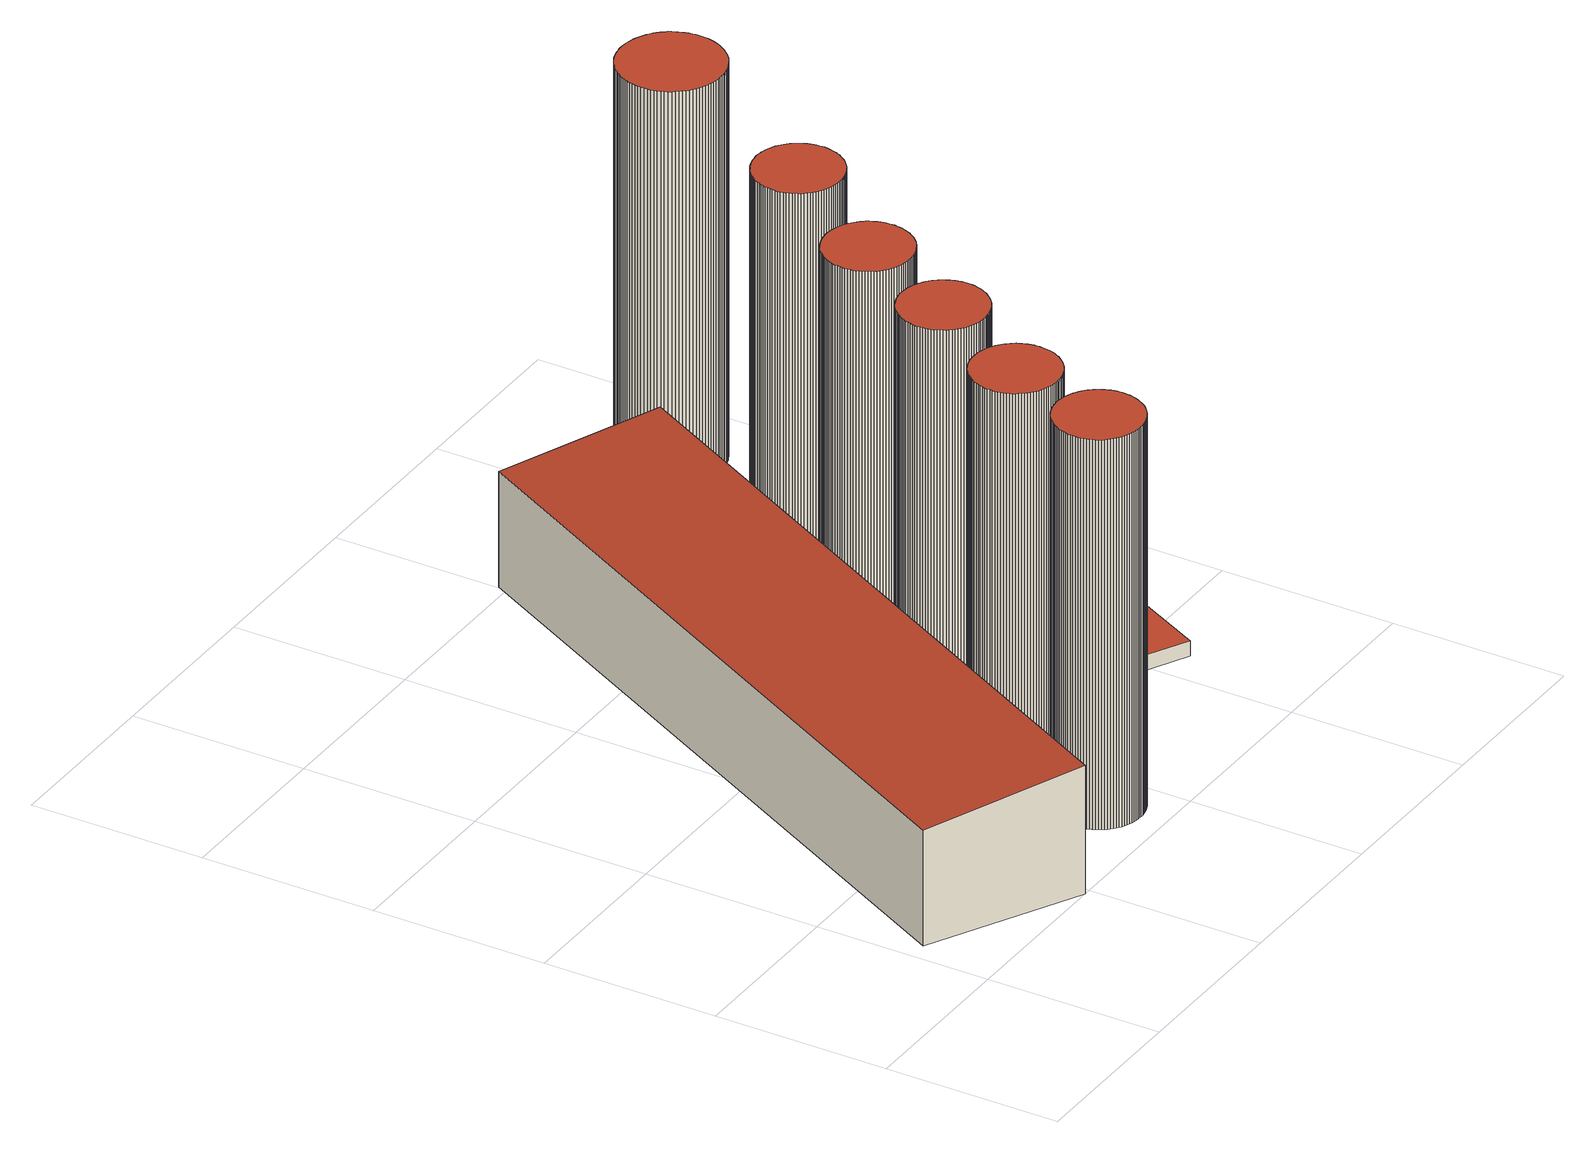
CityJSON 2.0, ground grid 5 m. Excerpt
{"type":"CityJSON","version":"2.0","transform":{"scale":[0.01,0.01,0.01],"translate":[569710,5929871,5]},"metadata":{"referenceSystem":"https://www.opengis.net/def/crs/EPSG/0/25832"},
"CityObjects":{
"building1":{"type":"Building","attributes":{"Grundfläche 2D":"4.664071","Grundhöhe NN":"5.638"},"geometry":[{"type":"Solid","lod":"3","boundaries":[[[[0,1,2,3,4,5,6,7,8,9,10,11,12,13,14,15,16,17,18,19,20,21,22,23,24,25,26,27,28,29,30,31,32,33,34,35,36,37,38,39,40,41,42,43,44,45,46,47,48,49,50,51,52,53,54,55,56,57,58,59,60,61,62,63,64,65,66,67,68,69,70,71,72,73,74,75,76,77,78,79,80,81,82,83,84,85,86,87,88,89,90,91,92,93,94,95,96,97,98,99,100]],[[101,102,8,7]],[[102,103,9,8]],[[103,104,10,9]],[[104,105,11,10]],[[106,101,7,6]],[[107,108,100,99]],[[108,109,0,100]],[[109,110,1,0]],[[110,111,2,1]],[[111,112,3,2]],[[112,113,4,3]],[[113,114,5,4]],[[114,106,6,5]],[[105,115,12,11]],[[115,116,13,12]],[[116,117,14,13]],[[117,118,15,14]],[[118,119,16,15]],[[119,120,17,16]],[[120,121,18,17]],[[121,122,19,18]],[[122,123,20,19]],[[123,124,21,20]],[[124,125,22,21]],[[125,126,23,22]],[[126,127,24,23]],[[127,128,25,24]],[[128,129,26,25]],[[129,130,27,26]],[[130,131,28,27]],[[131,132,29,28]],[[132,133,30,29]],[[133,134,31,30]],[[134,135,32,31]],[[135,136,33,32]],[[136,137,34,33]],[[137,138,35,34]],[[138,139,36,35]],[[139,140,37,36]],[[140,141,38,37]],[[141,142,39,38]],[[142,143,40,39]],[[143,144,41,40]],[[144,145,42,41]],[[145,146,43,42]],[[146,147,44,43]],[[147,148,45,44]],[[148,149,46,45]],[[149,150,47,46]],[[150,151,48,47]],[[151,152,49,48]],[[152,153,50,49]],[[153,154,51,50]],[[154,155,52,51]],[[155,156,53,52]],[[156,157,54,53]],[[157,158,55,54]],[[158,159,56,55]],[[159,160,57,56]],[[160,161,58,57]],[[161,162,59,58]],[[162,163,60,59]],[[163,164,61,60]],[[164,165,62,61]],[[165,166,63,62]],[[166,167,64,63]],[[167,168,65,64]],[[168,169,66,65]],[[169,170,67,66]],[[170,171,68,67]],[[171,172,69,68]],[[172,173,70,69]],[[173,174,71,70]],[[174,175,72,71]],[[175,176,73,72]],[[176,177,74,73]],[[177,178,75,74]],[[178,179,76,75]],[[179,180,77,76]],[[180,181,78,77]],[[181,182,79,78]],[[182,183,80,79]],[[183,184,81,80]],[[184,185,82,81]],[[185,186,83,82]],[[186,187,84,83]],[[187,188,85,84]],[[188,189,86,85]],[[189,190,87,86]],[[190,191,88,87]],[[191,192,89,88]],[[192,193,90,89]],[[193,194,91,90]],[[194,195,92,91]],[[195,196,93,92]],[[196,197,94,93]],[[197,198,95,94]],[[198,199,96,95]],[[199,200,97,96]],[[200,201,98,97]],[[201,107,99,98]],[[197,196,195,194,193,192,191,190,189,188,187,186,185,184,183,182,181,180,179,178,177,176,175,174,173,172,171,170,169,168,167,166,165,164,163,162,161,160,159,158,157,156,155,154,153,152,151,150,149,148,147,146,145,144,143,142,141,140,139,138,137,136,135,134,133,132,131,130,129,128,127,126,125,124,123,122,121,120,119,118,117,116,115,105,104,103,102,101,106,114,113,112,111,110,109,108,107,201,200,199,198]]]],"semantics":{"surfaces":[{"type":"RoofSurface"},{"type":"WallSurface"},{"type":"GroundSurface"}],"values":[[0,1,1,1,1,1,1,1,1,1,1,1,1,1,1,1,1,1,1,1,1,1,1,1,1,1,1,1,1,1,1,1,1,1,1,1,1,1,1,1,1,1,1,1,1,1,1,1,1,1,1,1,1,1,1,1,1,1,1,1,1,1,1,1,1,1,1,1,1,1,1,1,1,1,1,1,1,1,1,1,1,1,1,1,1,1,1,1,1,1,1,1,1,1,1,1,1,1,1,1,1,1,2]]}}]},
"building2":{"type":"Building","attributes":{"Grundfläche 2D":"97.409525","Grundhöhe NN":"5.496"},"geometry":[{"type":"Solid","lod":"3","boundaries":[[[[202,203,204,205]],[[206,207,205,204]],[[207,208,202,205]],[[208,209,203,202]],[[209,206,204,203]],[[209,208,207,206]]]],"semantics":{"surfaces":[{"type":"RoofSurface"},{"type":"WallSurface"},{"type":"GroundSurface"}],"values":[[0,1,1,1,1,2]]}}]},
"building3":{"type":"Building","attributes":{"Grundfläche 2D":"4.664536","Grundhöhe NN":"5.694"},"geometry":[{"type":"Solid","lod":"3","boundaries":[[[[210,211,212,213,214,215,216,217,218,219,220,221,222,223,224,225,226,227,228,229,230,231,232,233,234,235,236,237,238,239,240,241,242,243,244,245,246,247,248,249,250,251,252,253,254,255,256,257,258,259,260,261,262,263,264,265,266,267,268,269,270,271,272,273,274,275,276,277,278,279,280,281,282,283,284,285,286,287,288,289,290,291,292,293,294,295,296,297,298,299,300,301,302,303,304,305,306,307,308,309,310]],[[311,312,218,217]],[[312,313,219,218]],[[313,314,220,219]],[[314,315,221,220]],[[316,311,217,216]],[[317,318,310,309]],[[318,319,210,310]],[[319,320,211,210]],[[320,321,212,211]],[[321,322,213,212]],[[322,323,214,213]],[[323,324,215,214]],[[324,316,216,215]],[[315,325,222,221]],[[325,326,223,222]],[[326,327,224,223]],[[327,328,225,224]],[[328,329,226,225]],[[329,330,227,226]],[[330,331,228,227]],[[331,332,229,228]],[[332,333,230,229]],[[333,334,231,230]],[[334,335,232,231]],[[335,336,233,232]],[[336,337,234,233]],[[337,338,235,234]],[[338,339,236,235]],[[339,340,237,236]],[[340,341,238,237]],[[341,342,239,238]],[[342,343,240,239]],[[343,344,241,240]],[[344,345,242,241]],[[345,346,243,242]],[[346,347,244,243]],[[347,348,245,244]],[[348,349,246,245]],[[349,350,247,246]],[[350,351,248,247]],[[351,352,249,248]],[[352,353,250,249]],[[353,354,251,250]],[[354,355,252,251]],[[355,356,253,252]],[[356,357,254,253]],[[357,358,255,254]],[[358,359,256,255]],[[359,360,257,256]],[[360,361,258,257]],[[361,362,259,258]],[[362,363,260,259]],[[363,364,261,260]],[[364,365,262,261]],[[365,366,263,262]],[[366,367,264,263]],[[367,368,265,264]],[[368,369,266,265]],[[369,370,267,266]],[[370,371,268,267]],[[371,372,269,268]],[[372,373,270,269]],[[373,374,271,270]],[[374,375,272,271]],[[375,376,273,272]],[[376,377,274,273]],[[377,378,275,274]],[[378,379,276,275]],[[379,380,277,276]],[[380,381,278,277]],[[381,382,279,278]],[[382,383,280,279]],[[383,384,281,280]],[[384,385,282,281]],[[385,386,283,282]],[[386,387,284,283]],[[387,388,285,284]],[[388,389,286,285]],[[389,390,287,286]],[[390,391,288,287]],[[391,392,289,288]],[[392,393,290,289]],[[393,394,291,290]],[[394,395,292,291]],[[395,396,293,292]],[[396,397,294,293]],[[397,398,295,294]],[[398,399,296,295]],[[399,400,297,296]],[[400,401,298,297]],[[401,402,299,298]],[[402,403,300,299]],[[403,404,301,300]],[[404,405,302,301]],[[405,406,303,302]],[[406,407,304,303]],[[407,408,305,304]],[[408,409,306,305]],[[409,410,307,306]],[[410,411,308,307]],[[411,317,309,308]],[[407,406,405,404,403,402,401,400,399,398,397,396,395,394,393,392,391,390,389,388,387,386,385,384,383,382,381,380,379,378,377,376,375,374,373,372,371,370,369,368,367,366,365,364,363,362,361,360,359,358,357,356,355,354,353,352,351,350,349,348,347,346,345,344,343,342,341,340,339,338,337,336,335,334,333,332,331,330,329,328,327,326,325,315,314,313,312,311,316,324,323,322,321,320,319,318,317,411,410,409,408]]]],"semantics":{"surfaces":[{"type":"RoofSurface"},{"type":"WallSurface"},{"type":"GroundSurface"}],"values":[[0,1,1,1,1,1,1,1,1,1,1,1,1,1,1,1,1,1,1,1,1,1,1,1,1,1,1,1,1,1,1,1,1,1,1,1,1,1,1,1,1,1,1,1,1,1,1,1,1,1,1,1,1,1,1,1,1,1,1,1,1,1,1,1,1,1,1,1,1,1,1,1,1,1,1,1,1,1,1,1,1,1,1,1,1,1,1,1,1,1,1,1,1,1,1,1,1,1,1,1,1,1,2]]}}]},
"building4":{"type":"Building","attributes":{"Grundfläche 2D":"4.664637","Grundhöhe NN":"5.688"},"geometry":[{"type":"Solid","lod":"3","boundaries":[[[[412,413,414,415,416,417,418,419,420,421,422,423,424,425,426,427,428,429,430,431,432,433,434,435,436,437,438,439,440,441,442,443,444,445,446,447,448,449,450,451,452,453,454,455,456,457,458,459,460,461,462,463,464,465,466,467,468,469,470,471,472,473,474,475,476,477,478,479,480,481,482,483,484,485,486,487,488,489,490,491,492,493,494,495,496,497,498,499,500,501,502,503,504,505,506,507,508,509,510,511]],[[512,513,418,417]],[[513,514,419,418]],[[514,515,420,419]],[[515,516,421,420]],[[517,512,417,416]],[[518,519,509,508]],[[519,520,510,509]],[[520,521,511,510]],[[521,522,412,511]],[[522,523,413,412]],[[523,524,414,413]],[[524,525,415,414]],[[525,517,416,415]],[[516,526,422,421]],[[526,527,423,422]],[[527,528,424,423]],[[528,529,425,424]],[[529,530,426,425]],[[530,531,427,426]],[[531,532,428,427]],[[532,533,429,428]],[[533,534,430,429]],[[534,535,431,430]],[[535,536,432,431]],[[536,537,433,432]],[[537,538,434,433]],[[538,539,435,434]],[[539,540,436,435]],[[540,541,437,436]],[[541,542,438,437]],[[542,543,439,438]],[[543,544,440,439]],[[544,545,441,440]],[[545,546,442,441]],[[546,547,443,442]],[[547,548,444,443]],[[548,549,445,444]],[[549,550,446,445]],[[550,551,447,446]],[[551,552,448,447]],[[552,553,449,448]],[[553,554,450,449]],[[554,555,451,450]],[[555,556,452,451]],[[556,557,453,452]],[[557,558,454,453]],[[558,559,455,454]],[[559,560,456,455]],[[560,561,457,456]],[[561,562,458,457]],[[562,563,459,458]],[[563,564,460,459]],[[564,565,461,460]],[[565,566,462,461]],[[566,567,463,462]],[[567,568,464,463]],[[568,569,465,464]],[[569,570,466,465]],[[570,571,467,466]],[[571,572,468,467]],[[572,573,469,468]],[[573,574,470,469]],[[574,575,471,470]],[[575,576,472,471]],[[576,577,473,472]],[[577,578,474,473]],[[578,579,475,474]],[[579,580,476,475]],[[580,581,477,476]],[[581,582,478,477]],[[582,583,479,478]],[[583,584,480,479]],[[584,585,481,480]],[[585,586,482,481]],[[586,587,483,482]],[[587,588,484,483]],[[588,589,485,484]],[[589,590,486,485]],[[590,591,487,486]],[[591,592,488,487]],[[592,593,489,488]],[[593,594,490,489]],[[594,595,491,490]],[[595,596,492,491]],[[596,597,493,492]],[[597,598,494,493]],[[598,599,495,494]],[[599,600,496,495]],[[600,601,497,496]],[[601,602,498,497]],[[602,603,499,498]],[[603,604,500,499]],[[604,605,501,500]],[[605,606,502,501]],[[606,607,503,502]],[[607,608,504,503]],[[608,609,505,504]],[[609,610,506,505]],[[610,611,507,506]],[[611,518,508,507]],[[519,518,611,610,609,608,607,606,605,604,603,602,601,600,599,598,597,596,595,594,593,592,591,590,589,588,587,586,585,584,583,582,581,580,579,578,577,576,575,574,573,572,571,570,569,568,567,566,565,564,563,562,561,560,559,558,557,556,555,554,553,552,551,550,549,548,547,546,545,544,543,542,541,540,539,538,537,536,535,534,533,532,531,530,529,528,527,526,516,515,514,513,512,517,525,524,523,522,521,520]]]],"semantics":{"surfaces":[{"type":"RoofSurface"},{"type":"WallSurface"},{"type":"GroundSurface"}],"values":[[0,1,1,1,1,1,1,1,1,1,1,1,1,1,1,1,1,1,1,1,1,1,1,1,1,1,1,1,1,1,1,1,1,1,1,1,1,1,1,1,1,1,1,1,1,1,1,1,1,1,1,1,1,1,1,1,1,1,1,1,1,1,1,1,1,1,1,1,1,1,1,1,1,1,1,1,1,1,1,1,1,1,1,1,1,1,1,1,1,1,1,1,1,1,1,1,1,1,1,1,1,2]]}}]},
"building5":{"type":"Building","attributes":{"Grundfläche 2D":"4.665237","Grundhöhe NN":"5.645"},"geometry":[{"type":"Solid","lod":"3","boundaries":[[[[612,613,614,615,616,617,618,619,620,621,622,623,624,625,626,627,628,629,630,631,632,633,634,635,636,637,638,639,640,641,642,643,644,645,646,647,648,649,650,651,652,653,654,655,656,657,658,659,660,661,662,663,664,665,666,667,668,669,670,671,672,673,674,675,676,677,678,679,680,681,682,683,684,685,686,687,688,689,690,691,692,693,694,695,696,697,698,699,700,701,702,703,704,705,706,707,708,709,710,711]],[[712,713,622,621]],[[713,714,623,622]],[[714,715,624,623]],[[715,716,625,624]],[[717,712,621,620]],[[718,719,613,612]],[[719,720,614,613]],[[720,721,615,614]],[[721,722,616,615]],[[722,723,617,616]],[[723,724,618,617]],[[724,725,619,618]],[[725,717,620,619]],[[716,726,626,625]],[[726,727,627,626]],[[727,728,628,627]],[[728,729,629,628]],[[729,730,630,629]],[[730,731,631,630]],[[731,732,632,631]],[[732,733,633,632]],[[733,734,634,633]],[[734,735,635,634]],[[735,736,636,635]],[[736,737,637,636]],[[737,738,638,637]],[[738,739,639,638]],[[739,740,640,639]],[[740,741,641,640]],[[741,742,642,641]],[[742,743,643,642]],[[743,744,644,643]],[[744,745,645,644]],[[745,746,646,645]],[[746,747,647,646]],[[747,748,648,647]],[[748,749,649,648]],[[749,750,650,649]],[[750,751,651,650]],[[751,752,652,651]],[[752,753,653,652]],[[753,754,654,653]],[[754,755,655,654]],[[755,756,656,655]],[[756,757,657,656]],[[757,758,658,657]],[[758,759,659,658]],[[759,760,660,659]],[[760,761,661,660]],[[761,762,662,661]],[[762,763,663,662]],[[763,764,664,663]],[[764,765,665,664]],[[765,766,666,665]],[[766,767,667,666]],[[767,768,668,667]],[[768,769,669,668]],[[769,770,670,669]],[[770,771,671,670]],[[771,772,672,671]],[[772,773,673,672]],[[773,774,674,673]],[[774,775,675,674]],[[775,776,676,675]],[[776,777,677,676]],[[777,778,678,677]],[[778,779,679,678]],[[779,780,680,679]],[[780,781,681,680]],[[781,782,682,681]],[[782,783,683,682]],[[783,784,684,683]],[[784,785,685,684]],[[785,786,686,685]],[[786,787,687,686]],[[787,788,688,687]],[[788,789,689,688]],[[789,790,690,689]],[[790,791,691,690]],[[791,792,692,691]],[[792,793,693,692]],[[793,794,694,693]],[[794,795,695,694]],[[795,796,696,695]],[[796,797,697,696]],[[797,798,698,697]],[[798,799,699,698]],[[799,800,700,699]],[[800,801,701,700]],[[801,802,702,701]],[[802,803,703,702]],[[803,804,704,703]],[[804,805,705,704]],[[805,806,706,705]],[[806,807,707,706]],[[807,808,708,707]],[[808,809,709,708]],[[809,810,710,709]],[[810,811,711,710]],[[811,718,612,711]],[[809,808,807,806,805,804,803,802,801,800,799,798,797,796,795,794,793,792,791,790,789,788,787,786,785,784,783,782,781,780,779,778,777,776,775,774,773,772,771,770,769,768,767,766,765,764,763,762,761,760,759,758,757,756,755,754,753,752,751,750,749,748,747,746,745,744,743,742,741,740,739,738,737,736,735,734,733,732,731,730,729,728,727,726,716,715,714,713,712,717,725,724,723,722,721,720,719,718,811,810]]]],"semantics":{"surfaces":[{"type":"RoofSurface"},{"type":"WallSurface"},{"type":"GroundSurface"}],"values":[[0,1,1,1,1,1,1,1,1,1,1,1,1,1,1,1,1,1,1,1,1,1,1,1,1,1,1,1,1,1,1,1,1,1,1,1,1,1,1,1,1,1,1,1,1,1,1,1,1,1,1,1,1,1,1,1,1,1,1,1,1,1,1,1,1,1,1,1,1,1,1,1,1,1,1,1,1,1,1,1,1,1,1,1,1,1,1,1,1,1,1,1,1,1,1,1,1,1,1,1,1,2]]}}]},
"building6":{"type":"Building","attributes":{"Grundfläche 2D":"4.663986","Grundhöhe NN":"5.574"},"children":["building6-1"],"geometry":[{"type":"Solid","lod":"3","boundaries":[[[[812,813,814,815,816,817,818,819,820,821,822,823,824,825,826,827,828,829,830,831,832,833,834,835,836,837,838,839,840,841,842,843,844,845,846,847,848,849,850,851,852,853,854,855,856,857,858,859,860,861,862,863,864,865,866,867,868,869,870,871,872,873,874,875,876,877,878,879,880,881,882,883,884,885,886,887,888,889,890,891,892,893,894,895,896,897,898,899,900,901,902,903,904,905,906,907,908,909,910,911]],[[912,913,823,822]],[[913,914,824,823]],[[914,915,825,824]],[[915,916,826,825]],[[917,912,822,821]],[[918,919,814,813]],[[919,920,815,814]],[[920,921,816,815]],[[921,922,817,816]],[[922,923,818,817]],[[923,924,819,818]],[[924,925,820,819]],[[925,917,821,820]],[[916,926,827,826]],[[926,927,828,827]],[[927,928,829,828]],[[928,929,830,829]],[[929,930,831,830]],[[930,931,832,831]],[[931,932,833,832]],[[932,933,834,833]],[[933,934,835,834]],[[934,935,836,835]],[[935,936,837,836]],[[936,937,838,837]],[[937,938,839,838]],[[938,939,840,839]],[[939,940,841,840]],[[940,941,842,841]],[[941,942,843,842]],[[942,943,844,843]],[[943,944,845,844]],[[944,945,846,845]],[[945,946,847,846]],[[946,947,848,847]],[[947,948,849,848]],[[948,949,850,849]],[[949,950,851,850]],[[950,951,852,851]],[[951,952,853,852]],[[952,953,854,853]],[[953,954,855,854]],[[954,955,856,855]],[[955,956,857,856]],[[956,957,858,857]],[[957,958,859,858]],[[958,959,860,859]],[[959,960,861,860]],[[960,961,862,861]],[[961,962,863,862]],[[962,963,864,863]],[[963,964,865,864]],[[964,965,866,865]],[[965,966,867,866]],[[966,967,868,867]],[[967,968,869,868]],[[968,969,870,869]],[[969,970,871,870]],[[970,971,872,871]],[[971,972,873,872]],[[972,973,874,873]],[[973,974,875,874]],[[974,975,876,875]],[[975,976,877,876]],[[976,977,878,877]],[[977,978,879,878]],[[978,979,880,879]],[[979,980,881,880]],[[980,981,882,881]],[[981,982,883,882]],[[982,983,884,883]],[[983,984,885,884]],[[984,985,886,885]],[[985,986,887,886]],[[986,987,888,887]],[[987,988,889,888]],[[988,989,890,889]],[[989,990,891,890]],[[990,991,892,891]],[[991,992,893,892]],[[992,993,894,893]],[[993,994,895,894]],[[994,995,896,895]],[[995,996,897,896]],[[996,997,898,897]],[[997,998,899,898]],[[998,999,900,899]],[[999,1000,901,900]],[[1000,1001,902,901]],[[1001,1002,903,902]],[[1002,1003,904,903]],[[1003,1004,905,904]],[[1004,1005,906,905]],[[1005,1006,907,906]],[[1006,1007,908,907]],[[1007,1008,909,908]],[[1008,1009,910,909]],[[1009,1010,911,910]],[[1010,1011,812,911]],[[1011,918,813,812]],[[1008,1007,1006,1005,1004,1003,1002,1001,1000,999,998,997,996,995,994,993,992,991,990,989,988,987,986,985,984,983,982,981,980,979,978,977,976,975,974,973,972,971,970,969,968,967,966,965,964,963,962,961,960,959,958,957,956,955,954,953,952,951,950,949,948,947,946,945,944,943,942,941,940,939,938,937,936,935,934,933,932,931,930,929,928,927,926,916,915,914,913,912,917,925,924,923,922,921,920,919,918,1011,1010,1009]]]],"semantics":{"surfaces":[{"type":"RoofSurface"},{"type":"WallSurface"},{"type":"GroundSurface"}],"values":[[0,1,1,1,1,1,1,1,1,1,1,1,1,1,1,1,1,1,1,1,1,1,1,1,1,1,1,1,1,1,1,1,1,1,1,1,1,1,1,1,1,1,1,1,1,1,1,1,1,1,1,1,1,1,1,1,1,1,1,1,1,1,1,1,1,1,1,1,1,1,1,1,1,1,1,1,1,1,1,1,1,1,1,1,1,1,1,1,1,1,1,1,1,1,1,1,1,1,1,1,1,2]]}}]},
"building6-1":{"type":"BuildingInstallation","parents":["building6"],"geometry":[{"type":"MultiSurface","lod":"3","boundaries":[[[1012,1013,1014,1015,1016,1017,1018,1019,1020,1021]],[[1022,1015,1014,1013,1012,1023,1024]],[[1017,1016,1022,1019,1018]],[[1022,1016,1015]],[[1020,1019,1022,1025]],[[1021,1020,1025,1026]],[[1012,1021,1026,1023]],[[1022,1024,1023,1026,1025]]],"semantics":{"surfaces":[{"type":"RoofSurface"},{"type":"WallSurface"},{"type":"OuterCeilingSurface"}],"values":[0,1,1,1,1,1,1,2]}}]},
"building7":{"type":"Building","attributes":{"Grundfläche 2D":"6.606573","Grundhöhe NN":"5.545"},"geometry":[{"type":"Solid","lod":"3","boundaries":[[[[1027,1028,1029,1030,1031,1032,1033,1034,1035,1036,1037,1038,1039,1040,1041,1042,1043,1044,1045,1046,1047,1048,1049,1050,1051,1052,1053,1054,1055,1056,1057,1058,1059,1060,1061,1062,1063,1064,1065,1066,1067,1068,1069,1070,1071,1072,1073,1074,1075,1076,1077,1078,1079,1080,1081,1082,1083,1084,1085,1086,1087,1088,1089,1090,1091,1092,1093,1094,1095,1096,1097,1098,1099,1100,1101,1102,1103,1104,1105,1106,1107,1108,1109,1110,1111,1112,1113,1114,1115,1116,1117,1118,1119,1120,1121,1122,1123,1124,1125,1126]],[[1127,1128,1031,1030]],[[1128,1129,1032,1031]],[[1129,1130,1033,1032]],[[1130,1131,1034,1033]],[[1131,1132,1035,1034]],[[1132,1133,1036,1035]],[[1133,1134,1037,1036]],[[1134,1135,1038,1037]],[[1135,1136,1039,1038]],[[1136,1137,1040,1039]],[[1137,1138,1041,1040]],[[1139,1127,1030,1029]],[[1138,1140,1042,1041]],[[1140,1141,1043,1042]],[[1141,1142,1044,1043]],[[1142,1143,1045,1044]],[[1143,1144,1046,1045]],[[1144,1145,1047,1046]],[[1145,1146,1048,1047]],[[1146,1147,1049,1048]],[[1147,1148,1050,1049]],[[1148,1149,1051,1050]],[[1149,1150,1052,1051]],[[1150,1151,1053,1052]],[[1151,1152,1054,1053]],[[1152,1153,1055,1054]],[[1153,1154,1056,1055]],[[1154,1155,1057,1056]],[[1155,1156,1058,1057]],[[1156,1157,1059,1058]],[[1157,1158,1060,1059]],[[1158,1159,1061,1060]],[[1159,1160,1062,1061]],[[1160,1161,1063,1062]],[[1161,1162,1064,1063]],[[1162,1163,1065,1064]],[[1163,1164,1066,1065]],[[1164,1165,1067,1066]],[[1165,1166,1068,1067]],[[1166,1167,1069,1068]],[[1167,1168,1070,1069]],[[1168,1169,1071,1070]],[[1169,1170,1072,1071]],[[1170,1171,1073,1072]],[[1171,1172,1074,1073]],[[1172,1173,1075,1074]],[[1173,1174,1076,1075]],[[1174,1175,1077,1076]],[[1175,1176,1078,1077]],[[1176,1177,1079,1078]],[[1177,1178,1080,1079]],[[1178,1179,1081,1080]],[[1179,1180,1082,1081]],[[1180,1181,1083,1082]],[[1181,1182,1084,1083]],[[1182,1183,1085,1084]],[[1183,1184,1086,1085]],[[1184,1185,1087,1086]],[[1185,1186,1088,1087]],[[1186,1187,1089,1088]],[[1187,1188,1090,1089]],[[1188,1189,1091,1090]],[[1189,1190,1092,1091]],[[1190,1191,1093,1092]],[[1191,1192,1094,1093]],[[1192,1193,1095,1094]],[[1193,1194,1096,1095]],[[1194,1195,1097,1096]],[[1195,1196,1098,1097]],[[1196,1197,1099,1098]],[[1197,1198,1100,1099]],[[1198,1199,1101,1100]],[[1199,1200,1102,1101]],[[1200,1201,1103,1102]],[[1201,1202,1104,1103]],[[1202,1203,1105,1104]],[[1203,1204,1106,1105]],[[1204,1205,1107,1106]],[[1205,1206,1108,1107]],[[1206,1207,1109,1108]],[[1207,1208,1110,1109]],[[1208,1209,1111,1110]],[[1209,1210,1112,1111]],[[1210,1211,1113,1112]],[[1211,1212,1114,1113]],[[1212,1213,1115,1114]],[[1213,1214,1116,1115]],[[1214,1215,1117,1116]],[[1215,1216,1118,1117]],[[1216,1217,1119,1118]],[[1217,1218,1120,1119]],[[1218,1219,1121,1120]],[[1219,1220,1122,1121]],[[1220,1221,1123,1122]],[[1221,1222,1124,1123]],[[1222,1223,1125,1124]],[[1223,1224,1126,1125]],[[1224,1225,1027,1126]],[[1225,1226,1028,1027]],[[1226,1139,1029,1028]],[[1222,1221,1220,1219,1218,1217,1216,1215,1214,1213,1212,1211,1210,1209,1208,1207,1206,1205,1204,1203,1202,1201,1200,1199,1198,1197,1196,1195,1194,1193,1192,1191,1190,1189,1188,1187,1186,1185,1184,1183,1182,1181,1180,1179,1178,1177,1176,1175,1174,1173,1172,1171,1170,1169,1168,1167,1166,1165,1164,1163,1162,1161,1160,1159,1158,1157,1156,1155,1154,1153,1152,1151,1150,1149,1148,1147,1146,1145,1144,1143,1142,1141,1140,1138,1137,1136,1135,1134,1133,1132,1131,1130,1129,1128,1127,1139,1226,1225,1224,1223]]]],"semantics":{"surfaces":[{"type":"RoofSurface"},{"type":"WallSurface"},{"type":"GroundSurface"}],"values":[[0,1,1,1,1,1,1,1,1,1,1,1,1,1,1,1,1,1,1,1,1,1,1,1,1,1,1,1,1,1,1,1,1,1,1,1,1,1,1,1,1,1,1,1,1,1,1,1,1,1,1,1,1,1,1,1,1,1,1,1,1,1,1,1,1,1,1,1,1,1,1,1,1,1,1,1,1,1,1,1,1,1,1,1,1,1,1,1,1,1,1,1,1,1,1,1,1,1,1,1,1,2]]}}]}
},
"vertices":[
[888,296,1213],[880,299,1213],[873,300,1213],[865,301,1213],[857,302,1213],[850,302,1213],[842,301,1213],[834,300,1213],[827,299,1213],[819,297,1213],[812,295,1213],[805,292,1213],[798,289,1213],[791,285,1213],[785,281,1213],[779,277,1213],[773,272,1213],[767,267,1213],[762,261,1213],[757,255,1213],[752,249,1213],[748,243,1213],[744,236,1213],[741,229,1213],[738,222,1213],[736,215,1213],[734,208,1213],[732,200,1213],[731,192,1213],[731,185,1213],[731,177,1213],[731,170,1213],[732,162,1213],[733,154,1213],[735,147,1213],[737,140,1213],[740,133,1213],[743,125,1213],[747,119,1213],[751,112,1213],[755,106,1213],[760,100,1213],[765,95,1213],[771,89,1213],[777,84,1213],[783,80,1213],[789,75,1213],[796,72,1213],[803,68,1213],[810,66,1213],[817,63,1213],[825,61,1213],[832,60,1213],[840,59,1213],[847,58,1213],[855,58,1213],[863,58,1213],[870,59,1213],[878,61,1213],[885,62,1213],[893,65,1213],[900,67,1213],[907,71,1213],[913,74,1213],[920,78,1213],[926,83,1213],[932,88,1213],[938,93,1213],[943,98,1213],[948,104,1213],[953,110,1213],[957,117,1213],[960,124,1213],[964,130,1213],[967,138,1213],[969,145,1213],[971,152,1213],[973,160,1213],[973,166,1213],[974,167,1213],[974,175,1213],[974,183,1213],[974,190,1213],[973,198,1213],[972,205,1213],[970,213,1213],[967,220,1213],[965,227,1213],[961,234,1213],[958,241,1213],[954,247,1213],[949,254,1213],[944,260,1213],[939,265,1213],[934,271,1213],[928,275,1213],[922,280,1213],[915,284,1213],[909,288,1213],[902,291,1213],[895,294,1213],[834,300,64],[827,299,64],[819,297,64],[812,295,64],[805,292,64],[842,301,64],[902,291,64],[895,294,64],[888,296,64],[880,299,64],[873,300,64],[865,301,64],[857,302,64],[850,302,64],[798,289,64],[791,285,64],[785,281,64],[779,277,64],[773,272,64],[767,267,64],[762,261,64],[757,255,64],[752,249,64],[748,243,64],[744,236,64],[741,229,64],[738,222,64],[736,215,64],[734,208,64],[732,200,64],[731,192,64],[731,185,64],[731,177,64],[731,170,64],[732,162,64],[733,154,64],[735,147,64],[737,140,64],[740,133,64],[743,125,64],[747,119,64],[751,112,64],[755,106,64],[760,100,64],[765,95,64],[771,89,64],[777,84,64],[783,80,64],[789,75,64],[796,72,64],[803,68,64],[810,66,64],[817,63,64],[825,61,64],[832,60,64],[840,59,64],[847,58,64],[855,58,64],[863,58,64],[870,59,64],[878,61,64],[885,62,64],[893,65,64],[900,67,64],[907,71,64],[913,74,64],[920,78,64],[926,83,64],[932,88,64],[938,93,64],[943,98,64],[948,104,64],[953,110,64],[957,117,64],[960,124,64],[964,130,64],[967,138,64],[969,145,64],[971,152,64],[973,160,64],[973,166,64],[974,167,64],[974,175,64],[974,183,64],[974,190,64],[973,198,64],[972,205,64],[970,213,64],[967,220,64],[965,227,64],[961,234,64],[958,241,64],[954,247,64],[949,254,64],[944,260,64],[939,265,64],[934,271,64],[928,275,64],[922,280,64],[915,284,64],[909,288,64],
[1429,1803,428],[1006,2025,391],[59,223,391],[483,0,428],[59,223,50],[483,0,50],[1429,1803,50],[1006,2025,50],
[1061,642,1150],[1054,644,1150],[1046,646,1150],[1039,647,1150],[1031,647,1150],[1024,647,1150],[1016,647,1150],[1008,646,1150],[1001,645,1150],[993,643,1150],[986,641,1150],[979,638,1150],[972,635,1150],[965,631,1150],[959,627,1150],[953,622,1150],[946,618,1150],[941,612,1150],[936,607,1150],[931,601,1150],[926,595,1150],[922,588,1150],[918,582,1150],[915,575,1150],[912,568,1150],[909,561,1150],[908,553,1150],[906,546,1150],[905,538,1150],[905,530,1150],[904,523,1150],[905,515,1150],[906,508,1150],[907,500,1150],[909,493,1150],[911,485,1150],[914,478,1150],[917,471,1150],[921,464,1150],[925,458,1150],[929,452,1150],[934,446,1150],[939,440,1150],[945,435,1150],[951,430,1150],[957,425,1150],[963,421,1150],[970,417,1150],[977,414,1150],[984,411,1150],[991,409,1150],[998,407,1150],[1006,405,1150],[1014,404,1150],[1021,404,1150],[1029,404,1150],[1037,404,1150],[1044,405,1150],[1052,406,1150],[1059,408,1150],[1067,410,1150],[1074,413,1150],[1081,416,1150],[1087,420,1150],[1094,424,1150],[1100,429,1150],[1106,433,1150],[1112,438,1150],[1117,444,1150],[1122,450,1150],[1126,456,1150],[1131,462,1150],[1134,469,1150],[1138,476,1150],[1141,483,1150],[1143,490,1150],[1145,498,1150],[1146,505,1150],[1147,513,1150],[1148,521,1150],[1148,528,1150],[1148,536,1150],[1147,543,1150],[1145,551,1150],[1144,558,1150],[1141,566,1150],[1139,573,1150],[1135,580,1150],[1132,587,1150],[1128,593,1150],[1123,599,1150],[1119,604,1150],[1118,605,1150],[1113,611,1150],[1108,616,1150],[1102,621,1150],[1096,626,1150],[1089,630,1150],[1083,634,1150],[1076,637,1150],[1069,640,1150],[1008,646,69],[1001,645,69],[993,643,69],[986,641,69],[979,638,69],[1016,647,69],[1076,637,69],[1069,640,69],[1061,642,69],[1054,644,69],[1046,646,69],[1039,647,69],[1031,647,69],[1024,647,69],[972,635,69],[965,631,69],[959,627,69],[953,622,69],[946,618,69],[941,612,69],[936,607,69],[931,601,69],[926,595,69],[922,588,69],[918,582,69],[915,575,69],[912,568,69],[909,561,69],[908,553,69],[906,546,69],[905,538,69],[905,530,69],[904,523,69],[905,515,69],[906,508,69],[907,500,69],[909,493,69],[911,485,69],[914,478,69],[917,471,69],[921,464,69],[925,458,69],[929,452,69],[934,446,69],[939,440,69],[945,435,69],[951,430,69],[957,425,69],[963,421,69],[970,417,69],[977,414,69],[984,411,69],[991,409,69],[998,407,69],[1006,405,69],[1014,404,69],[1021,404,69],[1029,404,69],[1037,404,69],[1044,405,69],[1052,406,69],[1059,408,69],[1067,410,69],[1074,413,69],[1081,416,69],[1087,420,69],[1094,424,69],[1100,429,69],[1106,433,69],[1112,438,69],[1117,444,69],[1122,450,69],[1126,456,69],[1131,462,69],[1134,469,69],[1138,476,69],[1141,483,69],[1143,490,69],[1145,498,69],[1146,505,69],[1147,513,69],[1148,521,69],[1148,528,69],[1148,536,69],[1147,543,69],[1145,551,69],[1144,558,69],[1141,566,69],[1139,573,69],[1135,580,69],[1132,587,69],[1128,593,69],[1123,599,69],[1119,604,69],[1118,605,69],[1113,611,69],[1108,616,69],[1102,621,69],[1096,626,69],[1089,630,69],[1083,634,69],
[1214,956,1153],[1206,957,1153],[1198,958,1153],[1191,958,1153],[1183,958,1153],[1175,957,1153],[1168,955,1153],[1160,954,1153],[1153,951,1153],[1146,948,1153],[1139,945,1153],[1132,942,1153],[1126,938,1153],[1119,933,1153],[1114,928,1153],[1108,923,1153],[1103,918,1153],[1098,912,1153],[1093,906,1153],[1089,899,1153],[1085,892,1153],[1082,886,1153],[1079,879,1153],[1077,871,1153],[1075,864,1153],[1073,856,1153],[1072,849,1153],[1071,841,1153],[1071,833,1153],[1072,826,1153],[1073,818,1153],[1074,811,1153],[1076,803,1153],[1078,796,1153],[1081,789,1153],[1084,782,1153],[1088,775,1153],[1092,768,1153],[1096,762,1153],[1101,756,1153],[1106,751,1153],[1112,745,1153],[1118,741,1153],[1124,736,1153],[1130,732,1153],[1137,728,1153],[1144,725,1153],[1151,722,1153],[1158,719,1153],[1166,717,1153],[1173,716,1153],[1181,715,1153],[1188,714,1153],[1196,714,1153],[1204,715,1153],[1211,716,1153],[1219,717,1153],[1226,719,1153],[1233,721,1153],[1241,724,1153],[1248,727,1153],[1254,731,1153],[1261,735,1153],[1267,739,1153],[1273,744,1153],[1279,749,1153],[1284,755,1153],[1289,761,1153],[1293,767,1153],[1298,773,1153],[1301,780,1153],[1305,787,1153],[1308,794,1153],[1310,801,1153],[1312,808,1153],[1314,816,1153],[1315,824,1153],[1315,831,1153],[1315,839,1153],[1315,846,1153],[1314,854,1153],[1312,862,1153],[1311,869,1153],[1308,876,1153],[1306,883,1153],[1302,890,1153],[1299,897,1153],[1295,904,1153],[1290,910,1153],[1285,916,1153],[1280,921,1153],[1275,927,1153],[1269,932,1153],[1263,936,1153],[1256,940,1153],[1250,944,1153],[1243,947,1153],[1236,950,1153],[1228,953,1153],[1221,955,1153],[1175,957,69],[1168,955,69],[1160,954,69],[1153,951,69],[1146,948,69],[1183,958,69],[1243,947,69],[1236,950,69],[1228,953,69],[1221,955,69],[1214,956,69],[1206,957,69],[1198,958,69],[1191,958,69],[1139,945,69],[1132,942,69],[1126,938,69],[1119,933,69],[1114,928,69],[1108,923,69],[1103,918,69],[1098,912,69],[1093,906,69],[1089,899,69],[1085,892,69],[1082,886,69],[1079,879,69],[1077,871,69],[1075,864,69],[1073,856,69],[1072,849,69],[1071,841,69],[1071,833,69],[1072,826,69],[1073,818,69],[1074,811,69],[1076,803,69],[1078,796,69],[1081,789,69],[1084,782,69],[1088,775,69],[1092,768,69],[1096,762,69],[1101,756,69],[1106,751,69],[1112,745,69],[1118,741,69],[1124,736,69],[1130,732,69],[1137,728,69],[1144,725,69],[1151,722,69],[1158,719,69],[1166,717,69],[1173,716,69],[1181,715,69],[1188,714,69],[1196,714,69],[1204,715,69],[1211,716,69],[1219,717,69],[1226,719,69],[1233,721,69],[1241,724,69],[1248,727,69],[1254,731,69],[1261,735,69],[1267,739,69],[1273,744,69],[1279,749,69],[1284,755,69],[1289,761,69],[1293,767,69],[1298,773,69],[1301,780,69],[1305,787,69],[1308,794,69],[1310,801,69],[1312,808,69],[1314,816,69],[1315,824,69],[1315,831,69],[1315,839,69],[1315,846,69],[1314,854,69],[1312,862,69],[1311,869,69],[1308,876,69],[1306,883,69],[1302,890,69],[1299,897,69],[1295,904,69],[1290,910,69],[1285,916,69],[1280,921,69],[1275,927,69],[1269,932,69],[1263,936,69],[1256,940,69],[1250,944,69],
[1399,1259,1147],[1392,1262,1147],[1384,1264,1147],[1377,1266,1147],[1369,1268,1147],[1362,1269,1147],[1354,1270,1147],[1346,1270,1147],[1339,1269,1147],[1331,1268,1147],[1324,1267,1147],[1316,1265,1147],[1309,1263,1147],[1302,1260,1147],[1295,1257,1147],[1288,1253,1147],[1281,1249,1147],[1275,1245,1147],[1269,1240,1147],[1264,1235,1147],[1258,1229,1147],[1254,1223,1147],[1249,1217,1147],[1245,1211,1147],[1241,1204,1147],[1238,1197,1147],[1235,1190,1147],[1232,1183,1147],[1230,1175,1147],[1229,1168,1147],[1228,1160,1147],[1227,1153,1147],[1227,1145,1147],[1228,1137,1147],[1229,1130,1147],[1230,1122,1147],[1232,1115,1147],[1234,1108,1147],[1237,1100,1147],[1240,1093,1147],[1244,1087,1147],[1248,1080,1147],[1252,1074,1147],[1257,1068,1147],[1262,1062,1147],[1268,1057,1147],[1273,1052,1147],[1280,1047,1147],[1286,1043,1147],[1293,1040,1147],[1300,1036,1147],[1307,1033,1147],[1314,1031,1147],[1321,1029,1147],[1329,1028,1147],[1336,1026,1147],[1344,1026,1147],[1352,1026,1147],[1359,1026,1147],[1367,1027,1147],[1375,1029,1147],[1382,1030,1147],[1389,1033,1147],[1396,1035,1147],[1403,1039,1147],[1410,1042,1147],[1417,1046,1147],[1423,1051,1147],[1429,1055,1147],[1434,1061,1147],[1440,1066,1147],[1445,1072,1147],[1449,1078,1147],[1453,1085,1147],[1457,1091,1147],[1460,1098,1147],[1463,1105,1147],[1466,1113,1147],[1468,1120,1147],[1469,1128,1147],[1470,1135,1147],[1471,1143,1147],[1471,1150,1147],[1470,1158,1147],[1470,1166,1147],[1468,1173,1147],[1467,1181,1147],[1464,1188,1147],[1461,1195,1147],[1458,1202,1147],[1455,1209,1147],[1451,1215,1147],[1446,1221,1147],[1441,1227,1147],[1436,1233,1147],[1431,1238,1147],[1425,1243,1147],[1419,1248,1147],[1412,1252,1147],[1406,1256,1147],[1331,1268,64],[1324,1267,64],[1316,1265,64],[1309,1263,64],[1302,1260,64],[1339,1269,64],[1399,1259,64],[1392,1262,64],[1384,1264,64],[1377,1266,64],[1369,1268,64],[1362,1269,64],[1354,1270,64],[1346,1270,64],[1295,1257,64],[1288,1253,64],[1281,1249,64],[1275,1245,64],[1269,1240,64],[1264,1235,64],[1258,1229,64],[1254,1223,64],[1249,1217,64],[1245,1211,64],[1241,1204,64],[1238,1197,64],[1235,1190,64],[1232,1183,64],[1230,1175,64],[1229,1168,64],[1228,1160,64],[1227,1153,64],[1227,1145,64],[1228,1137,64],[1229,1130,64],[1230,1122,64],[1232,1115,64],[1234,1108,64],[1237,1100,64],[1240,1093,64],[1244,1087,64],[1248,1080,64],[1252,1074,64],[1257,1068,64],[1262,1062,64],[1268,1057,64],[1273,1052,64],[1280,1047,64],[1286,1043,64],[1293,1040,64],[1300,1036,64],[1307,1033,64],[1314,1031,64],[1321,1029,64],[1329,1028,64],[1336,1026,64],[1344,1026,64],[1352,1026,64],[1359,1026,64],[1367,1027,64],[1375,1029,64],[1382,1030,64],[1389,1033,64],[1396,1035,64],[1403,1039,64],[1410,1042,64],[1417,1046,64],[1423,1051,64],[1429,1055,64],[1434,1061,64],[1440,1066,64],[1445,1072,64],[1449,1078,64],[1453,1085,64],[1457,1091,64],[1460,1098,64],[1463,1105,64],[1466,1113,64],[1468,1120,64],[1469,1128,64],[1470,1135,64],[1471,1143,64],[1471,1150,64],[1470,1158,64],[1470,1166,64],[1468,1173,64],[1467,1181,64],[1464,1188,64],[1461,1195,64],[1458,1202,64],[1455,1209,64],[1451,1215,64],[1446,1221,64],[1441,1227,64],[1436,1233,64],[1431,1238,64],[1425,1243,64],[1419,1248,64],[1412,1252,64],[1406,1256,64],
[1582,1565,1188],[1575,1568,1188],[1568,1571,1188],[1561,1574,1188],[1554,1575,1188],[1546,1577,1188],[1539,1578,1188],[1531,1579,1188],[1523,1579,1188],[1516,1578,1188],[1508,1577,1188],[1500,1576,1188],[1493,1574,1188],[1486,1572,1188],[1479,1569,1188],[1471,1566,1188],[1465,1562,1188],[1458,1558,1188],[1452,1554,1188],[1446,1549,1188],[1441,1544,1188],[1435,1538,1188],[1430,1532,1188],[1426,1526,1188],[1421,1520,1188],[1418,1513,1188],[1415,1506,1188],[1412,1499,1188],[1409,1492,1188],[1407,1484,1188],[1406,1477,1188],[1405,1469,1188],[1404,1462,1188],[1404,1454,1188],[1404,1446,1188],[1405,1439,1188],[1407,1431,1188],[1408,1424,1188],[1411,1417,1188],[1414,1409,1188],[1417,1403,1188],[1420,1396,1188],[1424,1389,1188],[1429,1383,1188],[1434,1377,1188],[1439,1371,1188],[1444,1366,1188],[1450,1361,1188],[1456,1357,1188],[1463,1353,1188],[1469,1349,1188],[1476,1345,1188],[1483,1342,1188],[1491,1340,1188],[1498,1338,1188],[1506,1337,1188],[1513,1336,1188],[1521,1335,1188],[1529,1335,1188],[1536,1335,1188],[1544,1336,1188],[1551,1338,1188],[1559,1339,1188],[1566,1342,1188],[1573,1345,1188],[1580,1348,1188],[1587,1351,1188],[1593,1355,1188],[1600,1360,1188],[1606,1365,1188],[1611,1370,1188],[1617,1375,1188],[1621,1381,1188],[1626,1387,1188],[1630,1394,1188],[1634,1400,1188],[1637,1407,1188],[1640,1414,1188],[1643,1422,1188],[1644,1429,1188],[1646,1437,1188],[1647,1444,1188],[1648,1452,1188],[1648,1459,1188],[1647,1467,1188],[1646,1475,1188],[1645,1482,1188],[1643,1490,1188],[1641,1497,1188],[1638,1504,1188],[1635,1511,1188],[1631,1518,1188],[1627,1524,1188],[1623,1531,1188],[1618,1537,1188],[1613,1542,1188],[1607,1547,1188],[1602,1552,1188],[1595,1557,1188],[1589,1561,1188],[1508,1577,57],[1500,1576,57],[1493,1574,57],[1486,1572,57],[1479,1569,57],[1516,1578,57],[1575,1568,57],[1568,1571,57],[1561,1574,57],[1554,1575,57],[1546,1577,57],[1539,1578,57],[1531,1579,57],[1523,1579,57],[1471,1566,57],[1465,1562,57],[1458,1558,57],[1452,1554,57],[1446,1549,57],[1441,1544,57],[1435,1538,57],[1430,1532,57],[1426,1526,57],[1421,1520,57],[1418,1513,57],[1415,1506,57],[1412,1499,57],[1409,1492,57],[1407,1484,57],[1406,1477,57],[1405,1469,57],[1404,1462,57],[1404,1454,57],[1404,1446,57],[1405,1439,57],[1407,1431,57],[1408,1424,57],[1411,1417,57],[1414,1409,57],[1417,1403,57],[1420,1396,57],[1424,1389,57],[1429,1383,57],[1434,1377,57],[1439,1371,57],[1444,1366,57],[1450,1361,57],[1456,1357,57],[1463,1353,57],[1469,1349,57],[1476,1345,57],[1483,1342,57],[1491,1340,57],[1498,1338,57],[1506,1337,57],[1513,1336,57],[1521,1335,57],[1529,1335,57],[1536,1335,57],[1544,1336,57],[1551,1338,57],[1559,1339,57],[1566,1342,57],[1573,1345,57],[1580,1348,57],[1587,1351,57],[1593,1355,57],[1600,1360,57],[1606,1365,57],[1611,1370,57],[1617,1375,57],[1621,1381,57],[1626,1387,57],[1630,1394,57],[1634,1400,57],[1637,1407,57],[1640,1414,57],[1643,1422,57],[1644,1429,57],[1646,1437,57],[1647,1444,57],[1648,1452,57],[1648,1459,57],[1647,1467,57],[1646,1475,57],[1645,1482,57],[1643,1490,57],[1641,1497,57],[1638,1504,57],[1635,1511,57],[1631,1518,57],[1627,1524,57],[1623,1531,57],[1618,1537,57],[1613,1542,57],[1607,1547,57],[1602,1552,57],[1595,1557,57],[1589,1561,57],[1582,1565,57],
[1732,1572,338],[1665,1443,340],[1362,864,351],[1339,819,352],[1315,773,353],[1291,727,354],[1267,682,354],[1034,236,363],[1228,134,363],[1927,1471,338],[1034,236,318],[1732,1572,318],[1665,1443,318],[1228,134,318],[1927,1471,318],
[1730,2113,1213],[1721,2110,1213],[1713,2107,1213],[1705,2103,1213],[1697,2098,1213],[1689,2093,1213],[1682,2088,1213],[1675,2082,1213],[1668,2076,1213],[1662,2069,1213],[1656,2062,1213],[1651,2055,1213],[1646,2047,1213],[1642,2039,1213],[1638,2031,1213],[1634,2022,1213],[1632,2014,1213],[1630,2005,1213],[1628,1996,1213],[1627,1987,1213],[1626,1978,1213],[1626,1968,1213],[1627,1959,1213],[1628,1950,1213],[1630,1941,1213],[1632,1933,1213],[1635,1924,1213],[1638,1916,1213],[1642,1907,1213],[1647,1899,1213],[1652,1892,1213],[1657,1884,1213],[1663,1877,1213],[1669,1871,1213],[1676,1864,1213],[1683,1859,1213],[1690,1853,1213],[1698,1849,1213],[1706,1844,1213],[1714,1840,1213],[1723,1837,1213],[1731,1834,1213],[1740,1832,1213],[1749,1830,1213],[1758,1829,1213],[1767,1829,1213],[1776,1829,1213],[1785,1829,1213],[1794,1830,1213],[1803,1832,1213],[1812,1834,1213],[1821,1837,1213],[1829,1841,1213],[1838,1845,1213],[1845,1849,1213],[1853,1854,1213],[1861,1859,1213],[1868,1865,1213],[1874,1871,1213],[1880,1878,1213],[1886,1885,1213],[1892,1893,1213],[1896,1900,1213],[1901,1908,1213],[1905,1917,1213],[1908,1925,1213],[1911,1934,1213],[1913,1943,1213],[1915,1951,1213],[1916,1961,1213],[1916,1970,1213],[1916,1979,1213],[1916,1988,1213],[1914,1997,1213],[1913,2006,1213],[1910,2015,1213],[1907,2023,1213],[1904,2032,1213],[1900,2040,1213],[1896,2048,1213],[1891,2056,1213],[1885,2063,1213],[1880,2070,1213],[1873,2077,1213],[1867,2083,1213],[1860,2089,1213],[1852,2094,1213],[1844,2099,1213],[1836,2103,1213],[1828,2107,1213],[1820,2110,1213],[1811,2113,1213],[1802,2115,1213],[1793,2117,1213],[1784,2118,1213],[1775,2119,1213],[1766,2119,1213],[1757,2118,1213],[1748,2117,1213],[1739,2115,1213],[1705,2103,54],[1697,2098,54],[1689,2093,54],[1682,2088,54],[1675,2082,54],[1668,2076,54],[1662,2069,54],[1656,2062,54],[1651,2055,54],[1646,2047,54],[1642,2039,54],[1638,2031,54],[1713,2107,54],[1634,2022,54],[1632,2014,54],[1630,2005,54],[1628,1996,54],[1627,1987,54],[1626,1978,54],[1626,1968,54],[1627,1959,54],[1628,1950,54],[1630,1941,54],[1632,1933,54],[1635,1924,54],[1638,1916,54],[1642,1907,54],[1647,1899,54],[1652,1892,54],[1657,1884,54],[1663,1877,54],[1669,1871,54],[1676,1864,54],[1683,1859,54],[1690,1853,54],[1698,1849,54],[1706,1844,54],[1714,1840,54],[1723,1837,54],[1731,1834,54],[1740,1832,54],[1749,1830,54],[1758,1829,54],[1767,1829,54],[1776,1829,54],[1785,1829,54],[1794,1830,54],[1803,1832,54],[1812,1834,54],[1821,1837,54],[1829,1841,54],[1838,1845,54],[1845,1849,54],[1853,1854,54],[1861,1859,54],[1868,1865,54],[1874,1871,54],[1880,1878,54],[1886,1885,54],[1892,1893,54],[1896,1900,54],[1901,1908,54],[1905,1917,54],[1908,1925,54],[1911,1934,54],[1913,1943,54],[1915,1951,54],[1916,1961,54],[1916,1970,54],[1916,1979,54],[1916,1988,54],[1914,1997,54],[1913,2006,54],[1910,2015,54],[1907,2023,54],[1904,2032,54],[1900,2040,54],[1896,2048,54],[1891,2056,54],[1885,2063,54],[1880,2070,54],[1873,2077,54],[1867,2083,54],[1860,2089,54],[1852,2094,54],[1844,2099,54],[1836,2103,54],[1828,2107,54],[1820,2110,54],[1811,2113,54],[1802,2115,54],[1793,2117,54],[1784,2118,54],[1775,2119,54],[1766,2119,54],[1757,2118,54],[1748,2117,54],[1739,2115,54],[1730,2113,54],[1721,2110,54]
]}
